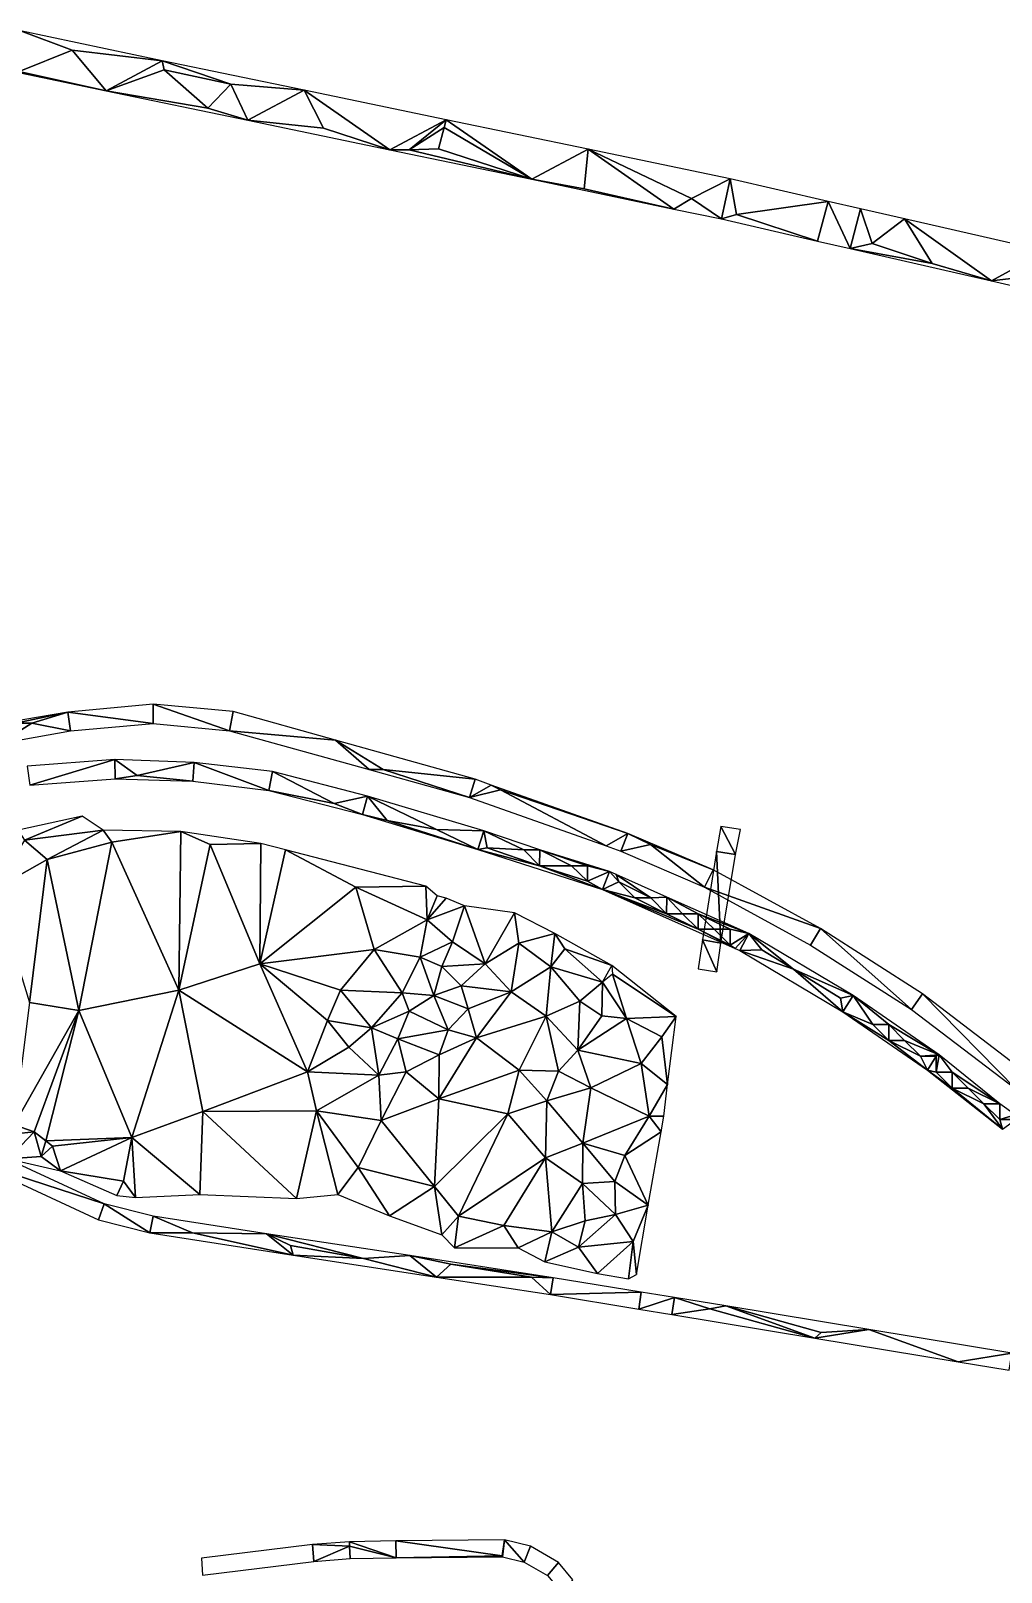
# Model space of a CAD drawing. Extents: x -30359 to 26190, y -30889 to 30041.
# Drawn here: x -855 to 1151, y 517 to 3705 of the extents above; entities that cross this region are included whole.
import ezdxf

# ---------------------------------------------------------------- set-up
doc = ezdxf.new("R2010")
doc.units = 0

msp = doc.modelspace()

# ---------------------------------------------------------------- linework, layer by layer
at = {"layer": 'mg_to_dxf', "color": 251}
for points in [[(-769.38, 3664.84), (-876.75, 3704.84), (-879.13, 3620.84)], [(-583.25, 3642.84), (-876.75, 3704.84), (-769.38, 3664.84)], [(-699.63, 3580.84), (-879.13, 3620.84), (-993.25, 3641.84)], [(-699.63, 3580.84), (-769.38, 3664.84), (-879.13, 3620.84)], [(-583.25, 3642.84), (-769.38, 3664.84), (-699.63, 3580.84)], [(-583.25, 3642.84), (-699.63, 3580.84), (-579.38, 3623.84)], [(-289.63, 3581.84), (-583.25, 3642.84), (-441.75, 3594.84)], [(-441.75, 3594.84), (-583.25, 3642.84), (-579.38, 3623.84)], [(-579.38, 3623.84), (-699.63, 3580.84), (-488.88, 3544.84)], [(-441.75, 3594.84), (-579.38, 3623.84), (-488.88, 3544.84)], [(-488.88, 3544.84), (-699.63, 3580.84), (-406.13, 3519.84)], [(-406.13, 3519.84), (-441.75, 3594.84), (-488.88, 3544.84)], [(-289.63, 3581.84), (-441.75, 3594.84), (-406.13, 3519.84)], [(-289.63, 3581.84), (-406.13, 3519.84), (-250.25, 3503.84)], [(-289.63, 3581.84), (-250.25, 3503.84), (-112.5, 3458.84)], [(-112.5, 3458.84), (4, 3520.84), (-289.63, 3581.84)], [(-250.25, 3503.84), (-406.13, 3519.84), (-112.5, 3458.84)], [(4, 3520.84), (-112.5, 3458.84), (-72.88, 3458.84)], [(-0.25, 3504.84), (4, 3520.84), (-72.88, 3458.84)], [(4, 3520.84), (-0.25, 3504.84), (181.13, 3397.84)], [(181.13, 3397.84), (297.5, 3459.84), (4, 3520.84)], [(-11.88, 3460.84), (-0.25, 3504.84), (-72.88, 3458.84)], [(-0.25, 3504.84), (-11.88, 3460.84), (181.13, 3397.84)], [(-72.88, 3458.84), (-112.5, 3458.84), (181.13, 3397.84)], [(-11.88, 3460.84), (-72.88, 3458.84), (181.13, 3397.84)], [(297.5, 3459.84), (181.13, 3397.84), (289, 3377.84)], [(297.5, 3459.84), (289, 3377.84), (474.75, 3335.84)], [(474.75, 3335.84), (511.13, 3357.84), (297.5, 3459.84)], [(511.13, 3357.84), (591.13, 3398.84), (297.5, 3459.84)], [(289, 3377.84), (181.13, 3397.84), (474.75, 3335.84)], [(591.13, 3398.84), (511.13, 3357.84), (573, 3315.84)], [(591.13, 3398.84), (573, 3315.84), (603.88, 3324.84)], [(591.13, 3398.84), (603.88, 3324.84), (793.75, 3351.84)], [(474.75, 3335.84), (573, 3315.84), (511.13, 3357.84)], [(793.75, 3351.84), (603.88, 3324.84), (771.63, 3269.84)], [(793.75, 3351.84), (771.63, 3269.84), (838.75, 3254.84)], [(838.75, 3254.84), (860.63, 3336.84), (793.75, 3351.84)], [(603.88, 3324.84), (573, 3315.84), (771.63, 3269.84)], [(884.75, 3264.84), (860.63, 3336.84), (838.75, 3254.84)], [(951.25, 3315.84), (860.63, 3336.84), (884.75, 3264.84)], [(951.25, 3315.84), (884.75, 3264.84), (1008.38, 3223.84)], [(951.25, 3315.84), (1008.38, 3223.84), (1131, 3187.84)], [(1131, 3187.84), (1243.38, 3248.84), (951.25, 3315.84)], [(884.75, 3264.84), (838.75, 3254.84), (1008.38, 3223.84)], [(1008.38, 3223.84), (838.75, 3254.84), (1131, 3187.84)], [(1243.38, 3248.84), (1131, 3187.84), (1218.63, 3197.84)], [(1218.63, 3197.84), (1131, 3187.84), (1423.25, 3119.84)], [(-928.75, 2269.84), (-885.75, 2272.84), (-778.63, 2295.84)], [(-853.25, 2272.84), (-778.63, 2295.84), (-885.75, 2272.84)], [(-773.38, 2256.84), (-778.63, 2295.84), (-853.25, 2272.84)], [(-778.63, 2295.84), (-602.25, 2271.84), (-602.13, 2311.84)], [(-773.38, 2256.84), (-602.25, 2271.84), (-778.63, 2295.84)], [(-602.13, 2311.84), (-602.25, 2271.84), (-444.25, 2256.84)], [(-602.13, 2311.84), (-444.25, 2256.84), (-436.88, 2296.84)], [(-436.88, 2296.84), (-444.25, 2256.84), (-225, 2237.84)], [(-919.75, 2230.84), (-853.25, 2272.84), (-885.75, 2272.84)], [(-853.25, 2272.84), (-919.75, 2230.84), (-773.38, 2256.84)], [(-155.38, 2176.84), (-225, 2237.84), (-444.25, 2256.84)], [(-155.38, 2176.84), (-126.63, 2176.84), (-225, 2237.84)], [(-126.63, 2176.84), (63.75, 2156.84), (-225, 2237.84)], [(-856.88, 2144.84), (-681.63, 2197.84), (-862.87, 2183.84)], [(-680.75, 2157.84), (-681.63, 2197.84), (-856.88, 2144.84)], [(-680.75, 2157.84), (-635, 2164.84), (-681.63, 2197.84)], [(-635, 2164.84), (-517.13, 2191.84), (-681.63, 2197.84)], [(-520.13, 2152.84), (-517.13, 2191.84), (-635, 2164.84)], [(-520.13, 2152.84), (-363, 2133.84), (-517.13, 2191.84)], [(-517.13, 2191.84), (-363, 2133.84), (-355.5, 2172.84)], [(-227.88, 2106.84), (-355.5, 2172.84), (-363, 2133.84)], [(-227.88, 2106.84), (-158.88, 2121.84), (-355.5, 2172.84)], [(-155.38, 2176.84), (51.63, 2118.84), (-126.63, 2176.84)], [(51.63, 2118.84), (63.75, 2156.84), (-126.63, 2176.84)], [(-520.13, 2152.84), (-635, 2164.84), (-680.75, 2157.84)], [(51.63, 2118.84), (96.88, 2144.84), (63.75, 2156.84)], [(116.38, 2134.84), (96.88, 2144.84), (51.63, 2118.84)], [(379.5, 2044.84), (96.88, 2144.84), (116.38, 2134.84)], [(-169.63, 2083.84), (-227.88, 2106.84), (-363, 2133.84)], [(-169.63, 2083.84), (-158.88, 2121.84), (-227.88, 2106.84)], [(-158.88, 2121.84), (-169.63, 2083.84), (-118.38, 2071.84)], [(-16.25, 2052.84), (-158.88, 2121.84), (-118.38, 2071.84)], [(81.38, 2049.84), (-158.88, 2121.84), (-16.25, 2052.84)], [(334.25, 2018.84), (116.38, 2134.84), (51.63, 2118.84)], [(379.5, 2044.84), (116.38, 2134.84), (334.25, 2018.84)], [(-749.25, 2080.84), (-881.5, 2051.84), (-868, 2030.84)], [(-749.25, 2080.84), (-868, 2030.84), (-705.25, 2051.84)], [(-118.38, 2071.84), (-169.63, 2083.84), (69.5, 2011.84)], [(-705.25, 2051.84), (-868, 2030.84), (-821.25, 1990.84)], [(-687.25, 2026.84), (-705.25, 2051.84), (-821.25, 1990.84)], [(-705.25, 2051.84), (-687.25, 2026.84), (-544.88, 2048.84)], [(-549.25, 1720.84), (-544.88, 2048.84), (-687.25, 2026.84)], [(-549.25, 1720.84), (-484, 2021.84), (-544.88, 2048.84)], [(-484, 2021.84), (-379.25, 2023.84), (-544.88, 2048.84)], [(-16.25, 2052.84), (-118.38, 2071.84), (69.5, 2011.84)], [(81.38, 2049.84), (-16.25, 2052.84), (69.5, 2011.84)], [(81.38, 2049.84), (69.5, 2011.84), (88.38, 2014.84)], [(197.13, 2010.84), (81.38, 2049.84), (164, 2010.84)], [(164, 2010.84), (81.38, 2049.84), (88.38, 2014.84)], [(379.5, 2044.84), (334.25, 2018.84), (364.88, 2007.84)], [(425.88, 2021.84), (379.5, 2044.84), (364.88, 2007.84)], [(555.63, 1969.84), (379.5, 2044.84), (425.88, 2021.84)], [(571.81, 2059.14), (562.81, 2007.17), (601.7, 2000.88)], [(601.7, 2000.88), (612.62, 2052.77), (571.81, 2059.14)], [(-821.25, 1990.84), (-868, 2030.84), (-929.88, 1929.84)], [(-756, 1678.84), (-687.25, 2026.84), (-821.25, 1990.84)], [(-687.25, 2026.84), (-756, 1678.84), (-549.25, 1720.84)], [(-549.25, 1720.84), (-381.25, 1774.84), (-484, 2021.84)], [(-381.25, 1774.84), (-379.25, 2023.84), (-484, 2021.84)], [(-381.25, 1774.84), (-328.38, 2010.84), (-379.25, 2023.84)], [(-381.25, 1774.84), (-183.38, 1933.84), (-328.38, 2010.84)], [(-183.38, 1933.84), (-38, 1935.84), (-328.38, 2010.84)], [(197, 1977.84), (88.38, 2014.84), (69.5, 2011.84)], [(197, 1977.84), (69.5, 2011.84), (327, 1928.84)], [(197, 1977.84), (164, 2010.84), (88.38, 2014.84)], [(197, 1977.84), (197.13, 2010.84), (164, 2010.84)], [(197, 1977.84), (262.63, 1977.84), (197.13, 2010.84)], [(295.63, 1977.84), (341.38, 1965.84), (197.13, 2010.84)], [(262.63, 1977.84), (295.63, 1977.84), (197.13, 2010.84)], [(538.13, 1933.84), (425.88, 2021.84), (364.88, 2007.84)], [(555.63, 1969.84), (425.88, 2021.84), (538.13, 1933.84)], [(-857.75, 1694.84), (-821.25, 1990.84), (-929.88, 1929.84)], [(-857.75, 1694.84), (-756, 1678.84), (-821.25, 1990.84)], [(197, 1977.84), (295.63, 1945.84), (262.63, 1977.84)], [(327, 1928.84), (295.63, 1945.84), (197, 1977.84)], [(295.63, 1945.84), (295.63, 1977.84), (262.63, 1977.84)], [(341.38, 1965.84), (295.63, 1977.84), (295.63, 1945.84)], [(562.81, 2007.17), (533.58, 1824.47), (571.92, 1818.05)], [(571.92, 1818.05), (601.7, 2000.88), (562.81, 2007.17)], [(327, 1928.84), (341.38, 1965.84), (295.63, 1945.84)], [(361, 1944.84), (341.38, 1965.84), (327, 1928.84)], [(361, 1944.84), (327, 1928.84), (393.75, 1911.84)], [(355.38, 1959.84), (341.38, 1965.84), (361, 1944.84)], [(355.38, 1959.84), (361, 1944.84), (426.63, 1911.84)], [(355.38, 1959.84), (426.63, 1911.84), (460, 1913.25)], [(426.63, 1911.84), (361, 1944.84), (393.75, 1911.84)], [(555.63, 1969.84), (538.13, 1933.84), (777.63, 1847.84)], [(-145.5, 1804.84), (-183.38, 1933.84), (-381.25, 1774.84)], [(-35.75, 1865.84), (-38, 1935.84), (-183.38, 1933.84)], [(-145.5, 1804.84), (-35.75, 1865.84), (-183.38, 1933.84)], [(-15, 1915.84), (-38, 1935.84), (-35.75, 1865.84)], [(-15, 1915.84), (-35.75, 1865.84), (3.5, 1910.84)], [(459.38, 1878.84), (327, 1928.84), (525, 1846.84)], [(327, 1928.84), (601.13, 1806.84), (525, 1846.84)], [(393.75, 1911.84), (327, 1928.84), (459.38, 1878.84)], [(460, 1913.25), (426.63, 1911.84), (459.38, 1878.84)], [(460, 1913.25), (459.38, 1878.84), (492.13, 1878.84)], [(460, 1913.25), (525, 1878.84), (629.38, 1837.84)], [(525, 1878.84), (460, 1913.25), (492.13, 1878.84)], [(777.63, 1847.84), (538.13, 1933.84), (757.25, 1813.84)], [(-35.75, 1865.84), (41.63, 1894.84), (3.5, 1910.84)], [(-35.75, 1865.84), (16.75, 1820.84), (41.63, 1894.84)], [(16.75, 1820.84), (84.5, 1774.84), (41.63, 1894.84)], [(145, 1880.84), (41.63, 1894.84), (84.5, 1774.84)], [(426.63, 1911.84), (393.75, 1911.84), (459.38, 1878.84)], [(-50, 1788.84), (-35.75, 1865.84), (-145.5, 1804.84)], [(-35.75, 1865.84), (-50, 1788.84), (16.75, 1820.84)], [(84.5, 1774.84), (154.25, 1817.84), (145, 1880.84)], [(145, 1880.84), (154.25, 1817.84), (228.5, 1837.84)], [(492.13, 1878.84), (459.38, 1878.84), (525, 1846.84)], [(525, 1846.84), (525, 1878.84), (492.13, 1878.84)], [(525, 1878.84), (525, 1846.84), (557.88, 1846.84)], [(590.63, 1846.84), (629.38, 1837.84), (525, 1878.84)], [(525, 1878.84), (557.88, 1846.84), (590.63, 1846.84)], [(-5, 1769.84), (16.75, 1820.84), (-50, 1788.84)], [(-5, 1769.84), (84.5, 1774.84), (16.75, 1820.84)], [(138.38, 1716.84), (154.25, 1817.84), (84.5, 1774.84)], [(138.38, 1716.84), (220.38, 1768.84), (154.25, 1817.84)], [(228.5, 1837.84), (154.25, 1817.84), (220.38, 1768.84)], [(228.5, 1837.84), (220.38, 1768.84), (249.25, 1805.84)], [(228.5, 1837.84), (249.25, 1805.84), (346.13, 1771.84)], [(533.58, 1824.47), (524.89, 1764.96), (563.48, 1758.83)], [(525, 1846.84), (601.13, 1806.84), (590.63, 1813.84)], [(525, 1846.84), (590.63, 1813.84), (557.88, 1846.84)], [(563.48, 1758.83), (571.92, 1818.05), (533.58, 1824.47)], [(557.88, 1846.84), (590.63, 1813.84), (590.63, 1846.84)], [(590.63, 1846.84), (590.63, 1813.84), (629.38, 1837.84)], [(590.63, 1813.84), (601.13, 1806.84), (629.38, 1837.84)], [(629.38, 1837.84), (601.13, 1806.84), (611, 1802.84)], [(611, 1802.84), (656.13, 1803.84), (629.38, 1837.84)], [(656.13, 1803.84), (721.88, 1763.84), (629.38, 1837.84)], [(629.38, 1837.84), (721.88, 1763.84), (845.25, 1709.84)], [(777.63, 1847.84), (757.25, 1813.84), (966, 1680.84)], [(988.88, 1712.84), (777.63, 1847.84), (966, 1680.84)], [(-214.88, 1720.84), (-145.5, 1804.84), (-381.25, 1774.84)], [(-87, 1714.84), (-145.5, 1804.84), (-214.88, 1720.84)], [(-145.5, 1804.84), (-87, 1714.84), (-50, 1788.84)], [(-21.5, 1709.84), (-50, 1788.84), (-87, 1714.84)], [(-21.5, 1709.84), (-5, 1769.84), (-50, 1788.84)], [(249.25, 1805.84), (220.38, 1768.84), (326.63, 1736.84)], [(346.13, 1771.84), (249.25, 1805.84), (326.63, 1736.84)], [(611, 1802.84), (721.88, 1763.84), (656.13, 1803.84)], [(611, 1802.84), (823.63, 1675.84), (721.88, 1763.84)], [(-381.25, 1774.84), (-549.25, 1720.84), (-282.88, 1551.84)], [(-282.88, 1551.84), (-241.38, 1657.84), (-381.25, 1774.84)], [(-241.38, 1657.84), (-214.88, 1720.84), (-381.25, 1774.84)], [(-21.5, 1709.84), (34.5, 1729.84), (-5, 1769.84)], [(34.5, 1729.84), (84.5, 1774.84), (-5, 1769.84)], [(84.5, 1774.84), (34.5, 1729.84), (138.38, 1716.84)], [(220.38, 1768.84), (138.38, 1716.84), (210.75, 1666.84)], [(210.75, 1666.84), (280, 1697.84), (220.38, 1768.84)], [(326.63, 1736.84), (220.38, 1768.84), (280, 1697.84)], [(376.88, 1661.84), (347.75, 1753.84), (326.63, 1736.84)], [(346.13, 1771.84), (347.75, 1753.84), (479.25, 1665.84)], [(479.25, 1665.84), (347.75, 1753.84), (376.88, 1661.84)], [(721.88, 1763.84), (823.63, 1675.84), (818.88, 1703.84)], [(721.88, 1763.84), (818.88, 1703.84), (845.25, 1709.84)], [(49.13, 1681.84), (34.5, 1729.84), (-21.5, 1709.84)], [(49.13, 1681.84), (138.38, 1716.84), (34.5, 1729.84)], [(326.63, 1736.84), (280, 1697.84), (325.88, 1667.84)], [(376.88, 1661.84), (326.63, 1736.84), (325.88, 1667.84)], [(-889.25, 1441.84), (-756, 1678.84), (-857.75, 1694.84)], [(-646.5, 1415.84), (-549.25, 1720.84), (-756, 1678.84)], [(-646.5, 1415.84), (-499.63, 1469.84), (-549.25, 1720.84)], [(-549.25, 1720.84), (-499.63, 1469.84), (-282.88, 1551.84)], [(-150.75, 1642.84), (-214.88, 1720.84), (-241.38, 1657.84)], [(-87, 1714.84), (-214.88, 1720.84), (-150.75, 1642.84)], [(-87, 1714.84), (-150.75, 1642.84), (-73.13, 1676.84)], [(-21.5, 1709.84), (-87, 1714.84), (-73.13, 1676.84)], [(-21.5, 1709.84), (-73.13, 1676.84), (8.13, 1638.84)], [(-21.5, 1709.84), (8.13, 1638.84), (49.13, 1681.84)], [(66.5, 1621.84), (138.38, 1716.84), (49.13, 1681.84)], [(66.5, 1621.84), (210.75, 1666.84), (138.38, 1716.84)], [(275.75, 1596.84), (280, 1697.84), (210.75, 1666.84)], [(275.75, 1596.84), (325.88, 1667.84), (280, 1697.84)], [(818.88, 1703.84), (823.63, 1675.84), (845.25, 1709.84)], [(845.25, 1709.84), (823.63, 1675.84), (885.88, 1649.84)], [(845.25, 1709.84), (885.88, 1649.84), (918.75, 1649.84)], [(845.25, 1709.84), (918.75, 1649.84), (1022.88, 1586.84)], [(988.88, 1712.84), (966, 1680.84), (1182.13, 1515.84)], [(988.88, 1712.84), (1182.13, 1515.84), (1207.88, 1545.84)], [(-756, 1678.84), (-889.25, 1441.84), (-848.5, 1427.84)], [(-756, 1678.84), (-848.5, 1427.84), (-824.25, 1408.84)], [(-646.5, 1415.84), (-756, 1678.84), (-824.25, 1408.84)], [(-282.88, 1551.84), (-197.38, 1602.84), (-241.38, 1657.84)], [(-150.75, 1642.84), (-241.38, 1657.84), (-197.38, 1602.84)], [(-96.5, 1619.84), (-73.13, 1676.84), (-150.75, 1642.84)], [(-96.5, 1619.84), (8.13, 1638.84), (-73.13, 1676.84)], [(66.5, 1621.84), (49.13, 1681.84), (8.13, 1638.84)], [(66.5, 1621.84), (154.38, 1554.84), (210.75, 1666.84)], [(236, 1552.84), (210.75, 1666.84), (154.38, 1554.84)], [(210.75, 1666.84), (236, 1552.84), (275.75, 1596.84)], [(376.88, 1661.84), (325.88, 1667.84), (275.75, 1596.84)], [(376.88, 1661.84), (275.75, 1596.84), (407, 1568.84)], [(479.25, 1665.84), (376.88, 1661.84), (449.63, 1623.84)], [(376.88, 1661.84), (407, 1568.84), (449.63, 1623.84)], [(479.25, 1665.84), (449.63, 1623.84), (461.5, 1525.84)], [(823.63, 1675.84), (918.75, 1616.84), (885.88, 1649.84)], [(823.63, 1675.84), (999.13, 1554.84), (918.75, 1616.84)], [(-135.75, 1544.84), (-150.75, 1642.84), (-197.38, 1602.84)], [(-150.75, 1642.84), (-135.75, 1544.84), (-96.5, 1619.84)], [(8.13, 1638.84), (-96.5, 1619.84), (-10.63, 1586.84)], [(-10.63, 1586.84), (66.5, 1621.84), (8.13, 1638.84)], [(885.88, 1649.84), (918.75, 1616.84), (918.75, 1649.84)], [(918.75, 1649.84), (918.75, 1616.84), (951.5, 1616.84)], [(918.75, 1649.84), (951.5, 1616.84), (1022.88, 1586.84)], [(-282.88, 1551.84), (-135.75, 1544.84), (-197.38, 1602.84)], [(-135.75, 1544.84), (-79.25, 1551.84), (-96.5, 1619.84)], [(-96.5, 1619.84), (-79.25, 1551.84), (-10.63, 1586.84)], [(66.5, 1621.84), (-11.13, 1495.84), (154.38, 1554.84)], [(66.5, 1621.84), (-10.63, 1586.84), (-11.13, 1495.84)], [(302.75, 1518.84), (275.75, 1596.84), (236, 1552.84)], [(302.75, 1518.84), (407, 1568.84), (275.75, 1596.84)], [(449.63, 1623.84), (407, 1568.84), (461.5, 1525.84)], [(951.5, 1616.84), (918.75, 1616.84), (984.38, 1583.84)], [(918.75, 1616.84), (999.13, 1554.84), (984.38, 1583.84)], [(951.5, 1616.84), (984.38, 1583.84), (1022.88, 1586.84)], [(-10.63, 1586.84), (-79.25, 1551.84), (-11.13, 1495.84)], [(407, 1568.84), (302.75, 1518.84), (423.63, 1459.84)], [(461.5, 1525.84), (407, 1568.84), (423.63, 1459.84)], [(1022.88, 1586.84), (984.38, 1583.84), (1017.13, 1583.84)], [(984.38, 1583.84), (999.13, 1554.84), (1017.13, 1583.84)], [(1017.13, 1583.84), (999.13, 1554.84), (1017.13, 1550.84)], [(1017.13, 1550.84), (1050, 1550.84), (1022.88, 1586.84)], [(1017.13, 1550.84), (1022.88, 1586.84), (1017.13, 1583.84)], [(1022.88, 1586.84), (1050, 1550.84), (1148.38, 1485.84)], [(-499.63, 1469.84), (-264.25, 1470.84), (-282.88, 1551.84)], [(-282.88, 1551.84), (-264.25, 1470.84), (-135.75, 1544.84)], [(-135.75, 1544.84), (-264.25, 1470.84), (-130.88, 1450.84)], [(-135.75, 1544.84), (-130.88, 1450.84), (-79.25, 1551.84)], [(-79.25, 1551.84), (-130.88, 1450.84), (-11.13, 1495.84)], [(-11.13, 1495.84), (131, 1464.84), (154.38, 1554.84)], [(212, 1491.84), (154.38, 1554.84), (131, 1464.84)], [(154.38, 1554.84), (212, 1491.84), (236, 1552.84)], [(236, 1552.84), (212, 1491.84), (302.75, 1518.84)], [(999.13, 1554.84), (1154.13, 1432.84), (1050, 1517.84)], [(1050, 1517.84), (1017.13, 1550.84), (999.13, 1554.84)], [(1050, 1517.84), (1050, 1550.84), (1017.13, 1550.84)], [(1050, 1550.84), (1050, 1517.84), (1082.75, 1517.84)], [(1082.75, 1517.84), (1148.38, 1485.84), (1050, 1550.84)], [(302.75, 1518.84), (212, 1491.84), (286.5, 1403.84)], [(286.5, 1403.84), (423.63, 1459.84), (302.75, 1518.84)], [(423.63, 1459.84), (453.88, 1459.84), (461.5, 1525.84)], [(1082.75, 1517.84), (1050, 1517.84), (1115.63, 1485.84)], [(1050, 1517.84), (1154.13, 1432.84), (1115.63, 1485.84)], [(1148.38, 1485.84), (1082.75, 1517.84), (1115.63, 1485.84)], [(-646.5, 1415.84), (-505.63, 1297.84), (-499.63, 1469.84)], [(-499.63, 1469.84), (-505.63, 1297.84), (-305.75, 1289.84)], [(-305.75, 1289.84), (-264.25, 1470.84), (-499.63, 1469.84)], [(-220.38, 1297.84), (-264.25, 1470.84), (-305.75, 1289.84)], [(-130.88, 1450.84), (-264.25, 1470.84), (-178.5, 1353.84)], [(-264.25, 1470.84), (-220.38, 1297.84), (-178.5, 1353.84)], [(-11.13, 1495.84), (-130.88, 1450.84), (-20.13, 1314.84)], [(-20.13, 1314.84), (131, 1464.84), (-11.13, 1495.84)], [(131, 1464.84), (209.38, 1373.84), (212, 1491.84)], [(286.5, 1403.84), (212, 1491.84), (209.38, 1373.84)], [(1115.63, 1485.84), (1154.13, 1432.84), (1148.38, 1452.84)], [(1115.63, 1485.84), (1148.38, 1452.84), (1148.38, 1485.84)], [(1180.38, 1462.84), (1148.38, 1485.84), (1148.38, 1452.84)], [(-889.25, 1441.84), (-900.87, 1421.84), (-848.5, 1427.84)], [(-130.88, 1450.84), (-178.5, 1353.84), (-20.13, 1314.84)], [(131, 1464.84), (-20.13, 1314.84), (28.88, 1252.84)], [(131, 1464.84), (28.88, 1252.84), (209.38, 1373.84)], [(423.63, 1459.84), (286.5, 1403.84), (373.25, 1378.84)], [(373.25, 1378.84), (448.38, 1427.84), (423.63, 1459.84)], [(453.88, 1459.84), (423.63, 1459.84), (448.38, 1427.84)], [(1148.38, 1452.84), (1181.25, 1452.84), (1180.38, 1462.84)], [(1148.38, 1452.84), (1154.13, 1432.84), (1181.25, 1452.84)], [(-848.5, 1427.84), (-901.25, 1371.84), (-833.75, 1376.84)], [(-900.87, 1421.84), (-901.25, 1371.84), (-848.5, 1427.84)], [(-833.75, 1376.84), (-824.25, 1408.84), (-848.5, 1427.84)], [(-833.75, 1376.84), (-810.13, 1397.84), (-824.25, 1408.84)], [(-824.25, 1408.84), (-810.13, 1397.84), (-646.5, 1415.84)], [(-810.13, 1397.84), (-793.62, 1346.84), (-646.5, 1415.84)], [(-646.5, 1415.84), (-793.62, 1346.84), (-663.38, 1325.84)], [(-638.75, 1291.84), (-646.5, 1415.84), (-663.38, 1325.84)], [(-646.5, 1415.84), (-638.75, 1291.84), (-505.63, 1297.84)], [(286.5, 1403.84), (209.38, 1373.84), (285.5, 1320.84)], [(286.5, 1403.84), (285.5, 1320.84), (352.5, 1324.84)], [(373.25, 1378.84), (286.5, 1403.84), (352.5, 1324.84)], [(421.63, 1275.84), (448.38, 1427.84), (373.25, 1378.84)], [(-703.13, 1278.84), (-967.25, 1400.84), (-981.13, 1368.84)], [(-901.25, 1371.84), (-793.62, 1346.84), (-833.75, 1376.84)], [(-793.62, 1346.84), (-810.13, 1397.84), (-833.75, 1376.84)], [(28.88, 1252.84), (123.25, 1233.84), (209.38, 1373.84)], [(209.38, 1373.84), (123.25, 1233.84), (222, 1220.84)], [(209.38, 1373.84), (222, 1220.84), (285.5, 1320.84)], [(352.5, 1324.84), (421.63, 1275.84), (373.25, 1378.84)], [(-703.13, 1278.84), (-981.13, 1368.84), (-714.88, 1245.84)], [(-793.62, 1346.84), (-677, 1295.84), (-663.38, 1325.84)], [(-178.5, 1353.84), (-220.38, 1297.84), (-113.13, 1253.84)], [(-113.13, 1253.84), (-20.13, 1314.84), (-178.5, 1353.84)], [(-663.38, 1325.84), (-677, 1295.84), (-638.75, 1291.84)], [(-5, 1214.84), (-20.13, 1314.84), (-113.13, 1253.84)], [(-5, 1214.84), (28.88, 1252.84), (-20.13, 1314.84)], [(222, 1220.84), (291.38, 1243.84), (285.5, 1320.84)], [(285.5, 1320.84), (354, 1256.84), (352.5, 1324.84)], [(285.5, 1320.84), (291.38, 1243.84), (354, 1256.84)], [(421.63, 1275.84), (352.5, 1324.84), (354, 1256.84)], [(-609, 1218.84), (-703.13, 1278.84), (-714.88, 1245.84)], [(-609, 1218.84), (-602, 1252.84), (-703.13, 1278.84)], [(354, 1256.84), (390.13, 1200.84), (421.63, 1275.84)], [(421.63, 1275.84), (390.13, 1200.84), (397, 1132.84)], [(-609, 1218.84), (-520.5, 1218.84), (-602, 1252.84)], [(-520.5, 1218.84), (-367.88, 1216.84), (-602, 1252.84)], [(-5, 1214.84), (21.25, 1187.84), (28.88, 1252.84)], [(28.88, 1252.84), (21.25, 1187.84), (123.25, 1233.84)], [(222, 1220.84), (277.25, 1188.84), (291.38, 1243.84)], [(291.38, 1243.84), (277.25, 1188.84), (354, 1256.84)], [(390.13, 1200.84), (354, 1256.84), (277.25, 1188.84)], [(-609, 1218.84), (-312.63, 1172.84), (-520.5, 1218.84)], [(-312.63, 1172.84), (-367.88, 1216.84), (-520.5, 1218.84)], [(-312.63, 1172.84), (-318.38, 1192.84), (-367.88, 1216.84)], [(-367.88, 1216.84), (-167.25, 1165.84), (-71.5, 1171.84)], [(-318.38, 1192.84), (-167.25, 1165.84), (-367.88, 1216.84)], [(152.25, 1187.84), (123.25, 1233.84), (21.25, 1187.84)], [(123.25, 1233.84), (152.25, 1187.84), (222, 1220.84)], [(152.25, 1187.84), (207.75, 1158.84), (222, 1220.84)], [(207.75, 1158.84), (277.25, 1188.84), (222, 1220.84)], [(-312.63, 1172.84), (-167.25, 1165.84), (-318.38, 1192.84)], [(316.5, 1134.84), (277.25, 1188.84), (207.75, 1158.84)], [(316.5, 1134.84), (390.13, 1200.84), (277.25, 1188.84)], [(316.5, 1134.84), (381, 1123.84), (390.13, 1200.84)], [(381, 1123.84), (397, 1132.84), (390.13, 1200.84)], [(-312.63, 1172.84), (-16.25, 1126.84), (-167.25, 1165.84)], [(-167.25, 1165.84), (-16.25, 1126.84), (-71.5, 1171.84)], [(-71.5, 1171.84), (-16.25, 1126.84), (13.25, 1153.84)], [(-71.5, 1171.84), (13.25, 1153.84), (224.88, 1125.84)], [(-16.25, 1126.84), (180.25, 1126.84), (13.25, 1153.84)], [(180.25, 1126.84), (224.88, 1125.84), (13.25, 1153.84)], [(180.25, 1126.84), (-16.25, 1126.84), (219.38, 1090.84)], [(219.38, 1090.84), (224.88, 1125.84), (180.25, 1126.84)], [(224.88, 1125.84), (219.38, 1090.84), (406.75, 1095.84)], [(402.25, 1060.84), (406.75, 1095.84), (219.38, 1090.84)], [(402.25, 1060.84), (475.88, 1084.84), (406.75, 1095.84)], [(470.38, 1049.84), (475.88, 1084.84), (402.25, 1060.84)], [(549.13, 1061.84), (475.88, 1084.84), (470.38, 1049.84)], [(581.63, 1067.84), (475.88, 1084.84), (549.13, 1061.84)], [(549.13, 1061.84), (470.38, 1049.84), (766.25, 1000.84)], [(581.63, 1067.84), (549.13, 1061.84), (766.25, 1000.84)], [(877.5, 1018.84), (581.63, 1067.84), (779.13, 1012.84)], [(779.13, 1012.84), (581.63, 1067.84), (766.25, 1000.84)], [(877.5, 1018.84), (779.13, 1012.84), (766.25, 1000.84)], [(877.5, 1018.84), (766.25, 1000.84), (1062.13, 951.84)], [(1173.38, 969.84), (877.5, 1018.84), (1062.13, 951.84)], [(1173.38, 969.84), (1062.13, 951.84), (1167.88, 934.84)], [(-502.37, 545.84), (-500, 510.84), (-269.63, 538.84), (-273, 573.84)], [(-196, 570.84), (-196, 570.84), (-196.38, 579.84), (-273, 573.84)], [(-196, 570.84), (-196, 570.84), (-273, 573.84), (-269.63, 538.84)], [(-196.38, 579.84), (-196.38, 579.84), (-100, 546.84), (-100.63, 581.84)], [(-196, 570.84), (-196, 570.84), (-100, 546.84), (-196.38, 579.84)], [(119.38, 550.84), (119.38, 550.84), (124.13, 583.84), (-100.63, 581.84)], [(119.38, 550.84), (119.38, 550.84), (-100.63, 581.84), (-100, 546.84)], [(120.13, 548.84), (120.13, 548.84), (124.13, 583.84), (119.38, 550.84)], [(164.75, 537.84), (164.75, 537.84), (124.13, 583.84), (120.13, 548.84)], [(164.75, 537.84), (164.75, 537.84), (177.88, 570.84), (124.13, 583.84)], [(-196, 570.84), (-196, 570.84), (-269.63, 538.84), (-194.63, 544.84)], [(-196, 570.84), (-196, 570.84), (-194.63, 544.84), (-100, 546.84)], [(119.38, 550.84), (119.38, 550.84), (-100, 546.84), (120.13, 548.84)], [(177.88, 570.84), (164.75, 537.84), (213, 509.84), (236, 536.84)], [(213, 509.84), (245.25, 471.84), (265.88, 500.84), (236, 536.84)]]:
    msp.add_3dface(points, dxfattribs=at)

doc.saveas('drawing.dxf')
